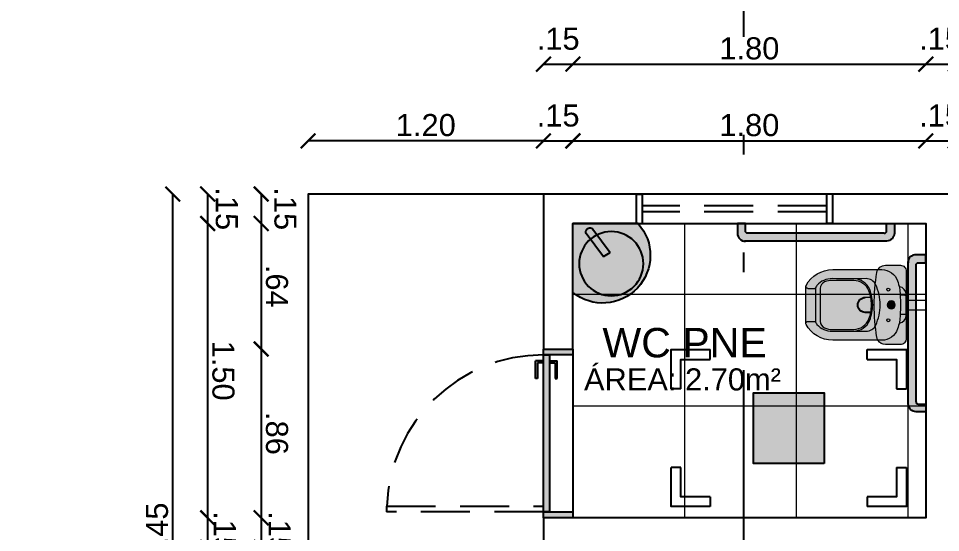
# Model space of a CAD drawing. Extents: x 3377 to 3790, y 1673 to 1846.
# Drawn here: x 3550.862 to 3555.564, y 1689.97 to 1692.589 of the extents above; entities that cross this region are included whole.
import ezdxf
from ezdxf.enums import TextEntityAlignment as Align

# ---------------------------------------------------------------- set-up
doc = ezdxf.new("R2010")
doc.units = 0
doc.header["$LTSCALE"] = 2
doc.header["$PDMODE"] = 32
doc.linetypes.add('DIVIDE', pattern=[1.25, 0.5, -0.25, 0, -0.25, 0, -0.25])
doc.linetypes.add('HIDDEN2', pattern=[0.1875, 0.125, -0.0625])
for name, color, linetype, lineweight in [('. Alvenaria', 4, 'Continuous', 0), ('. hachura', 8, 'Continuous', 0), ('. TEXTO', 7, 'Continuous', 0), ('015', 8, 'Continuous', 15), ('A-PISO', 8, 'Continuous', 5)]:
    doc.layers.add(name, color=color, linetype=linetype, lineweight=lineweight)
for name, color, linetype in [('. Esquadria', 7, 'Continuous'), ('. Layaot', 8, 'Continuous'), ('A-PARED', 4, 'Continuous'), ('AI-Equip san', 1, 'Continuous'), ('ARQ-COTAS', 250, 'Continuous'), ('LCL-LINHACORTE', 3, 'DIVIDE'), ('PROIEZIONI_finissime', 251, 'Continuous')]:
    doc.layers.add(name, color=color, linetype=linetype)
doc.styles.add('75_R80', font='arial.ttf', dxfattribs={"height": 0.15})
doc.styles.add('REGUA-60', font='arial.ttf', dxfattribs={"height": 0.1125})
doc.styles.add('ROMANS', font='arial.ttf')
doc.dimstyles.new('1-75', dxfattribs={"dimscale": 0.75, "dimtxt": 0.15, "dimasz": 0.1, "dimexe": 0.05, "dimexo": 0.1, "dimgap": 0.03, "dimtad": 1, "dimzin": 5, "dimdsep": 46, "dimtxsty": 'ROMANS', "dimblk": 'ARCHTICK', "dimcen": 0, "dimse1": 1, "dimse2": 1, "dimclrd": 1, "dimclre": 256, "dimclrt": 2, "dimadec": 0, "dimazin": 0, "dimtfac": 1, "dimtofl": 0, "dimtmove": 2, "dimatfit": 3, "dimldrblk": 'ARCHTICK', "dimfxl": 0.04, "dimtolj": 1, "dimtzin": 1, "dimarcsym": 0})

# ---------------------------------------------------------------- blocks, each defined once
blk = doc.blocks.new('PIA')
at = {"layer": '. Layaot'}
h = blk.add_hatch(color=254, dxfattribs=at)
h.dxf.hatch_style = 1
h.set_gradient(color1=(214, 214, 214), color2=(243, 241, 236), tint=1, name='INVSPHERICAL')
h.paths.add_polyline_path([(3669.8662, 131.4953), (3669.514, 131.4953), (3669.514, 131.1629, 0.923767)])
h.paths.add_polyline_path([(3669.5909, 131.4013, -0.194029), (3669.619, 131.429, -0.623221), (3669.8828, 131.2995, -1), (3669.5554, 131.2995, -0.169292)], flags=16)
h.paths.add_polyline_path([(3669.5362, 131.4087, -1), (3669.5762, 131.4087, -1)], flags=16)
h = blk.add_hatch(color=254, dxfattribs=at)
h.dxf.hatch_style = 1
h.set_gradient(color1=(214, 214, 214), color2=(214, 214, 214), tint=1, name='INVSPHERICAL')
h.paths.add_polyline_path([(3669.5942, 131.4053), (3669.6831, 131.3393), (3669.6623, 131.3051), (3669.5723, 131.3719, 0.115024), (3669.5554, 131.2995, 1), (3669.8828, 131.2995, 0.698617)])
h = blk.add_hatch(color=254, dxfattribs=at)
h.dxf.hatch_style = 1
h.set_gradient(color1=(214, 214, 214), color2=(132, 132, 132), tint=1, name='INVCYLINDER')
h.paths.add_polyline_path([(3669.5696, 131.4235), (3669.5666, 131.4258, 0.584519), (3669.5362, 131.4087, 0.212701), (3669.5428, 131.3938), (3669.5458, 131.3916, 0.584519), (3669.5762, 131.4087, 0.212701)])
h.paths.add_polyline_path([(3669.5942, 131.4053, 0.061156), (3669.5723, 131.3719), (3669.6623, 131.3051), (3669.6831, 131.3393)])
h.paths.add_polyline_path([(3669.5942, 131.4053), (3669.5696, 131.4235, -0.212701), (3669.5762, 131.4087, -0.584519), (3669.5458, 131.3916), (3669.5723, 131.3719, -0.061156)])
for p, q in [((3669.514, 131.1629), (3669.514, 131.4953)), ((3669.8662, 131.4953), (3669.514, 131.4953)), ((3669.5428, 131.3938), (3669.6623, 131.3051)), ((3669.5636, 131.428), (3669.6831, 131.3393)), ((3669.6831, 131.3393), (3669.6623, 131.3051))]:
    blk.add_line(p, q, dxfattribs=at)
blk.add_circle((3669.7191, 131.2995), 0.1637, dxfattribs=at)
for centre, radius, start, end in [((3669.6769, 131.3431), 0.2429, 227.8858, 38.8087), ((3669.5562, 131.4087), 0.02, 48.0318, 238.7716)]:
    blk.add_arc(centre, radius, start, end, dxfattribs=at)
blk = doc.blocks.new('fechadura')
for p, q in [((1565.0368, 630.001), (1565.0368, 629.971)), ((1565.0468, 630.001), (1565.0468, 629.971)), ((1565.0368, 629.971), (1565.0368, 629.961)), ((1565.1268, 629.961), (1565.0368, 629.961)), ((1565.0468, 629.971), (1565.1268, 629.971)), ((1565.1268, 629.971), (1565.1268, 629.961))]:
    blk.add_line(p, q)
blk = doc.blocks.new('P .86')
at = {"layer": '. Esquadria'}
h = blk.add_hatch(color=253, dxfattribs=at)
h.dxf.hatch_style = 1
h.set_gradient(color1=(173, 173, 173), color2=(91, 91, 91), tint=1, name='INVCYLINDER')
h.paths.add_polyline_path([(3863.1696, 601.0208), (3863.0796, 601.0208), (3863.0796, 601.0308), (3863.1596, 601.0308), (3863.1596, 601.0608), (3863.1696, 601.0608), (3863.1696, 601.0308)])
h.paths.add_polyline_path([(3863.1696, 601.1209), (3863.1696, 601.0908), (3863.1596, 601.0908), (3863.1596, 601.1209), (3863.0796, 601.1209), (3863.0796, 601.1309), (3863.1696, 601.1309)])
h = blk.add_hatch(color=34, dxfattribs=at)
h.dxf.hatch_style = 1
h.set_gradient(color1=(153, 76, 0), color2=(153, 133, 76), tint=1, name='INVCYLINDER')
h.paths.add_polyline_path([(3862.3996, 600.941), (3862.3696, 600.941), (3862.3696, 601.091), (3862.3996, 601.091)])
h = blk.add_hatch(color=34, dxfattribs=at)
h.dxf.hatch_style = 1
h.set_gradient(color1=(153, 76, 0), color2=(153, 133, 76), tint=1, name='CURVED')
h.paths.add_polyline_path([(3863.1996, 601.061), (3862.3996, 601.061), (3862.3996, 601.091), (3863.1996, 601.091)])
h = blk.add_hatch(color=34, dxfattribs=at)
h.dxf.hatch_style = 1
h.set_gradient(color1=(153, 76, 0), color2=(153, 133, 76), tint=1, name='INVCYLINDER')
h.paths.add_polyline_path([(3863.2296, 600.941), (3863.1996, 600.941), (3863.1996, 601.091), (3863.2296, 601.091)])
at = {"layer": '. Esquadria', "color": 1, "linetype": 'HIDDEN2'}
for p, q in [((3862.3996, 601.091), (3862.3996, 601.891)), ((3862.4296, 601.891), (3862.4296, 601.091))]:
    blk.add_line(p, q, dxfattribs=at)
at = {"layer": '. Esquadria', "color": 1}
blk.add_line((3862.4296, 601.891), (3862.3996, 601.891), dxfattribs=at)
at = {"layer": '. Esquadria'}
blk.add_line((3863.1996, 600.941), (3862.3996, 600.941), dxfattribs=at)
at = {"layer": '. Esquadria', "color": 2}
for points in [[(3862.3996, 601.091), (3862.3996, 600.941), (3862.3696, 600.941), (3862.3696, 601.091)], [(3863.1996, 601.091), (3863.1996, 601.061), (3862.3996, 601.061), (3862.3996, 601.091)], [(3863.2296, 601.091), (3863.2296, 600.941), (3863.1996, 600.941), (3863.1996, 601.091)]]:
    blk.add_lwpolyline(points, close=True, dxfattribs=at)
at = {"layer": '. Esquadria', "color": 1, "linetype": 'HIDDEN2'}
blk.add_arc((3862.4001, 601.0913), 0.7995, 359.9735, 87.8832, dxfattribs=at)
at = {"layer": '. Esquadria', "rotation": 180}
blk.add_blockref('fechadura', (5428.2064, 1231.0918), dxfattribs=at)
at = {"layer": '. Esquadria', "extrusion": (0, 0, -1), "zscale": -1}
blk.add_blockref('fechadura', (-5428.2064, -28.9402), dxfattribs=at)
blk = doc.blocks.new('barra 2')
at = {"layer": '. Layaot'}
h = blk.add_hatch(color=8, dxfattribs=at)
h.dxf.hatch_style = 1
h.set_gradient(color1=(128, 128, 128), color2=(214, 214, 214), rotation=90, tint=1, name='CYLINDER')
h.paths.add_polyline_path([(7845.748, 2406.6471), (7845.0224, 2406.6471, 0.376798), (7844.9824, 2406.6071), (7844.9824, 2406.5571), (7845.0224, 2406.5571), (7845.0224, 2406.5953, -0.414214), (7845.0342, 2406.6071), (7845.7306, 2406.6071, -0.414214), (7845.7424, 2406.5953), (7845.7424, 2406.5571), (7845.7824, 2406.5571), (7845.7824, 2406.6127, 0.371207)])
blk.add_line((7845.0342, 2406.6071), (7845.7306, 2406.6071), dxfattribs=at)
for points in [[(7845.0342, 2406.6071, 0.414214), (7845.0224, 2406.5953), (7845.0224, 2406.5571), (7844.9824, 2406.5571), (7844.9824, 2406.6071, -0.376798), (7845.0224, 2406.6471), (7845.748, 2406.6471)], [(7845.7306, 2406.6071, -0.414214), (7845.7424, 2406.5953), (7845.7424, 2406.5571), (7845.7824, 2406.5571), (7845.7824, 2406.6127)]]:
    blk.add_lwpolyline(points, format="xyb", dxfattribs=at)
blk.add_arc((7845.7452, 2406.6099), 0.0373, 355.7306, 94.2694, dxfattribs=at)
blk = doc.blocks.new('Assento acessível')
at = {"layer": '. Layaot'}
h = blk.add_hatch(color=160, dxfattribs=at)
h.dxf.hatch_style = 1
h.paths.add_polyline_path([(-0.22, 0.42), (-0.22, 0.78), (-0.58, 0.78), (-0.58, 0.42)])
h = blk.add_hatch(color=254, dxfattribs=at)
h.dxf.hatch_style = 1
h.paths.add_polyline_path([(-0.4233, 0.6992, 4.896979), (-0.4411, 0.7069), (-0.4386, 0.5874), (-0.3359, 0.5874), (-0.3019, 0.4999), (-0.2578, 0.5176), (-0.2648, 0.5333), (-0.2906, 0.5213), (-0.3228, 0.6053), (-0.4185, 0.6053), (-0.4185, 0.6242), (-0.3549, 0.6242), (-0.3549, 0.6418), (-0.4191, 0.6418)])
h.paths.add_polyline_path([(-0.4518, 0.6222), (-0.4518, 0.6459, 1.477731), (-0.3261, 0.5239), (-0.3447, 0.5342, -1.402115)])
for p, q in [((-0.6, 1.15), (-0.6, 1.2)), ((-0.2, 1.15), (-0.2, 1.2)), ((-0.75, 1), (-0.8, 1)), ((-0.05, 1), (0, 1)), ((-0.75, 0.2), (-0.8, 0.2)), ((-0.05, 0.2), (0, 0.2)), ((-0.6, 0.05), (-0.6, 0)), ((-0.2, 0.05), (-0.2, 0))]:
    blk.add_line(p, q, dxfattribs=at)
for points in [[(-0.6, 1.2), (-0.8, 1.2), (-0.8, 1)], [(0, 1), (0, 1.2), (-0.2, 1.2)], [(-0.6, 1.15), (-0.75, 1.15), (-0.75, 1)], [(-0.05, 1), (-0.05, 1.15), (-0.2, 1.15)], [(-0.8, 0.2), (-0.8, 0), (-0.6, 0)], [(-0.75, 0.2), (-0.75, 0.05), (-0.6, 0.05)], [(-0.2, 0), (0, 0), (0, 0.2)], [(-0.2, 0.05), (-0.05, 0.05), (-0.05, 0.2)]]:
    blk.add_lwpolyline(points, dxfattribs=at)
blk.add_lwpolyline([(-0.58, 0.78), (-0.58, 0.42), (-0.22, 0.42), (-0.22, 0.78)], close=True, dxfattribs=at)
blk = doc.blocks.new('P51_p')
at = {"layer": 'A-PARED', "true_color": 0xf2f2f2}
h = blk.add_hatch(color=7, dxfattribs=at)
h.dxf.hatch_style = 1
h.paths.add_polyline_path([(-0.0844, -0.4665, 0.337735), (-0.0884, -0.4614, 0.067099), (-0.081, -0.4624), (0.081, -0.4624, 0.067099), (0.0884, -0.4614, 0.337728), (0.0844, -0.4665), (0.0844, -0.5021, 0.402244), (0.094, -0.5121), (-0.0944, -0.5121, 0.4142), (-0.0844, -0.5021)])
h.paths.add_polyline_path([(-0.0489, -0.0089, -0.414215), (-0.04, 0), (0.04, 0, -0.414214), (0.0489, -0.0089), (0.0489, -0.0305, 0.017521), (-0.0489, -0.0305)], flags=17)
h.paths.add_polyline_path([(-0.0489, -0.0089, -0.414215), (-0.04, 0), (0.0529, 0, -0.383907), (0.0927, -0.0358, 0.043324), (0.0499, -0.0306, 0.01771), (-0.0489, -0.0305)])
h = blk.add_hatch(color=7, dxfattribs=at)
h.dxf.hatch_style = 1
h.paths.add_polyline_path([(0.0844, -0.4665, -0.337735), (0.0884, -0.4614, -0.067099), (0.081, -0.4624), (-0.081, -0.4624, -0.067099), (-0.0884, -0.4614, -0.337728), (-0.0844, -0.4665), (-0.0844, -0.5021, -0.402244), (-0.094, -0.5121), (0.0944, -0.5121, -0.4142), (0.0844, -0.5021)])
h.paths.add_polyline_path([(0.0489, -0.0089, 0.414215), (0.04, 0), (-0.04, 0, 0.414214), (-0.0489, -0.0089), (-0.0489, -0.0305, -0.017521), (0.0489, -0.0305)], flags=17)
h.paths.add_polyline_path([(0.0489, -0.0089, 0.414215), (0.04, 0), (-0.0529, 0, 0.383907), (-0.0927, -0.0358, -0.043324), (-0.0499, -0.0306, -0.01771), (0.0489, -0.0305)])
h = blk.add_hatch(color=7, dxfattribs=at)
h.dxf.hatch_style = 1
h.paths.add_polyline_path([(0.0489, -0.0089, 0.414215), (0.04, 0), (-0.04, 0, 0.414214), (-0.0489, -0.0089), (-0.0489, -0.0305, -0.017521), (0.0489, -0.0305)])
h = blk.add_hatch(color=7, dxfattribs=at)
h.dxf.hatch_style = 1
h.paths.add_polyline_path([(0.1226, -0.0442, 0.075777), (0.0489, -0.0305), (0.0489, -0.0305, 0.017521), (-0.0489, -0.0305), (-0.0489, -0.0305, 0.075777), (-0.1226, -0.0442, 0.31942), (-0.18, -0.1248), (-0.18, -0.3745, 0.273863), (-0.0992, -0.5109, 0.136488), (-0.094, -0.5121, 0.402244), (-0.0844, -0.5021), (-0.0844, -0.4665, 0.337735), (-0.0884, -0.4614, -0.114006), (-0.0994, -0.4554, -0.219669), (-0.134, -0.3771, 0.008003), (-0.134, -0.2048, -0.295958), (-0.1032, -0.1556, -0.109342), (0, -0.1328, -0.109342), (0.1032, -0.1556, -0.295958), (0.134, -0.2048, 0.008003), (0.134, -0.3771, -0.219668), (0.0994, -0.4554, -0.114007), (0.0884, -0.4614, 0.337728), (0.0844, -0.4665), (0.0844, -0.5021, 0.407906), (0.0942, -0.5121, 0.131537), (0.0992, -0.5109, 0.273863), (0.18, -0.3745), (0.18, -0.1248, 0.31942)])
h.paths.add_polyline_path([(-0.0782, -0.0839, -1), (-0.0782, -0.099, -1)], flags=16)
h.paths.add_polyline_path([(0.0782, -0.0839, -1), (0.0782, -0.099, -1)], flags=16)
h.paths.add_polyline_path([(0.1245, -0.2679, 0.312275), (0.0712, -0.1903, 0.042994), (0.0382, -0.1809), (0.0382, -0.2089, -1), (-0.0382, -0.2089), (-0.0382, -0.1809, 0.042994), (-0.0712, -0.1903, 0.312273), (-0.1245, -0.2679, -0.00507), (-0.1251, -0.3772, 0.107993), (-0.1172, -0.4163, 0.297512), (-0.0832, -0.4385), (0.0832, -0.4385, 0.297514), (0.1172, -0.4163, 0.107991), (0.1251, -0.3772, -0.00507)], flags=16)
h.paths.add_polyline_path([(0, -0.1328, 0.109342), (-0.1032, -0.1556, 0.295958), (-0.134, -0.2048, -0.002981), (-0.1333, -0.269, -0.305538), (-0.0781, -0.1864, -0.097448), (0, -0.171, -0.097448), (0.0781, -0.1864, -0.305539), (0.1333, -0.269, -0.002981), (0.134, -0.2048, 0.295958), (0.1032, -0.1556, 0.109342)], flags=17)
h.paths.add_polyline_path([(0.0382, -0.1809, 0.048111), (0, -0.1772, 0.048111), (-0.0382, -0.1809), (-0.0382, -0.2089, 1), (0.0382, -0.2089)], flags=16)
h.paths.add_polyline_path([(0, -0.171, 0.097448), (-0.0781, -0.1864, 0.305538), (-0.1333, -0.269, -0.005022), (-0.134, -0.3771, 0.219669), (-0.0994, -0.4554, 0.182501), (-0.081, -0.4624), (0.081, -0.4624, 0.182501), (0.0994, -0.4554, 0.219668), (0.134, -0.3771, -0.005022), (0.1333, -0.269, 0.305539), (0.0781, -0.1864, 0.097448)], flags=17)
h.paths.add_polyline_path([(0, -0.1772, -0.048111), (0.0382, -0.1809, -0.042994), (0.0712, -0.1903, -0.312275), (0.1245, -0.2679, 0.00507), (0.1251, -0.3772, -0.107991), (0.1172, -0.4163, -0.297514), (0.0832, -0.4385), (-0.0832, -0.4385, -0.297512), (-0.1172, -0.4163, -0.107993), (-0.1251, -0.3772, 0.00507), (-0.1245, -0.2679, -0.312273), (-0.0712, -0.1903, -0.091293)], flags=16)
at = {"layer": '015', "ltscale": 0.31}
for p, q in [((-0.025, 0), (-0.025, 0.1)), ((-0.025, 0.1), (0.025, 0.1)), ((0.025, 0), (0.025, 0.1))]:
    blk.add_line(p, q, dxfattribs=at)
at = {"layer": '015'}
for p, q in [((0.0844, -0.5021), (0.0844, -0.4665)), ((-0.094, -0.5121), (0.0942, -0.5121)), ((0.0942, -0.5121), (0.0844, -0.5121))]:
    blk.add_line(p, q, dxfattribs=at)
at = {"layer": '015', "ltscale": 0.31}
blk.add_lwpolyline([(-0.0926, -0.0351, -0.378909), (-0.0529, 0), (0.0529, 0, -0.378909), (0.0926, -0.0351)], format="xyb", dxfattribs=at)
at = {"layer": '015'}
for points in [[(-0.04, 0, 0.414214), (-0.0489, -0.0089), (-0.0489, -0.0308)], [(0.04, 0, -0.414214), (0.0489, -0.0089), (0.0489, -0.0308)], [(0.0844, -0.5021, 0.407906), (0.0942, -0.5121, 0.131537), (0.0992, -0.5109, 0.273863), (0.18, -0.3745), (0.18, -0.1248, 0.319419), (0.1226, -0.0442, 0.074713), (0.0499, -0.0306, 0.017899), (-0.0499, -0.0306, 0.074713), (-0.1226, -0.0442, 0.319419), (-0.18, -0.1248), (-0.18, -0.3745, 0.273863), (-0.0992, -0.5109, 0.136488), (-0.094, -0.5121, 0.402244), (-0.0844, -0.5021), (-0.0844, -0.4665, 0.337727), (-0.0884, -0.4614)], [(-0.1333, -0.269, -0.305538), (-0.0781, -0.1864, -0.097448), (0, -0.171, -0.097448), (0.0781, -0.1864, -0.305538), (0.1333, -0.269)]]:
    blk.add_lwpolyline(points, format="xyb", dxfattribs=at)
for points in [[(-0.0782, -0.0839, 1), (-0.0782, -0.099, 1)], [(0.0782, -0.0839, 1), (0.0782, -0.099, 1)], [(0.1032, -0.1556, -0.295956), (0.134, -0.2048, 0.008003), (0.134, -0.3771, -0.219669), (0.0994, -0.4554, -0.1825), (0.081, -0.4624), (-0.081, -0.4624, -0.1825), (-0.0994, -0.4554, -0.21967), (-0.134, -0.3771, 0.008003), (-0.134, -0.2048, -0.295956), (-0.1032, -0.1556, -0.109342), (0, -0.1328, -0.109342)], [(0.0382, -0.1809, -0.042994), (0.0712, -0.1903, -0.312272), (0.1245, -0.2679, 0.00507), (0.1251, -0.3772, -0.107996), (0.1172, -0.4163, -0.297508), (0.0832, -0.4385), (-0.0832, -0.4385, -0.297509), (-0.1172, -0.4163, -0.107996), (-0.1251, -0.3772, 0.00507), (-0.1245, -0.2679, -0.312272), (-0.0712, -0.1903, -0.091294), (0, -0.1772, -0.048111)]]:
    blk.add_lwpolyline(points, format="xyb", close=True, dxfattribs=at)
at = {"layer": '015', "ltscale": 0.16334}
blk.add_lwpolyline([(0.0382, -0.1809), (0.0382, -0.2099)], dxfattribs=at)
at = {"layer": '015'}
blk.add_arc((0.0898, -0.4665), 0.00533, 105.3551, 180, dxfattribs=at)
at = {"layer": 'A-PARED', "color": 7, "true_color": 0xf2f2f2}
blk.add_lwpolyline([(-0.0382, -0.1809), (-0.0382, -0.2089, 1), (0.0382, -0.2089)], format="xyb", dxfattribs=at)
blk = doc.blocks.new('A$C82d534e4')
at = {"layer": 'A-PARED', "true_color": 0xf2f2f2}
h = blk.add_hatch(color=7, dxfattribs=at)
h.dxf.hatch_style = 1
h.paths.add_polyline_path([(1.1596, 0.014, 0.365549), (1.1956, 0.0574), (1.1956, 0.1338, 0.417775), (1.1653, 0.1631), (0.8217, 0.1631, 0.424739), (0.7913, 0.1331), (0.7913, 0.0567, 0.267596), (0.8135, 0.019, 0.084782), (0.8273, 0.014, 0.042034), (0.9935, 0, 0.042035)])
h.paths.add_polyline_path([(0.9935, 0.0664, -1), (0.9935, 0.1074, -1)], flags=16)
h.paths.add_polyline_path([(0.9935, 0.0714, -1), (0.9935, 0.1024, -1)], flags=0)
h = blk.add_hatch(color=7, dxfattribs=at)
h.dxf.hatch_style = 1
h.paths.add_polyline_path([(0.9935, 0.0714, 1), (0.9935, 0.1024, 1)])
at = {"layer": 'A-PISO'}
for points in [[(1.1956, 0.1338, 0.417775), (1.1653, 0.1631), (0.8217, 0.1631, 0.417775), (0.7913, 0.1338), (0.7913, 0.0567, 0.267596), (0.8135, 0.019, 0.089925), (0.8282, 0.0138, 0.041809), (0.9935, 0, 0.041809), (1.1587, 0.0138, 0.366337), (1.1956, 0.0567)], [(0.9935, 0.0664, -1), (0.9935, 0.1074, -1)], [(0.9935, 0.0714, -1), (0.9935, 0.1024, -1)]]:
    blk.add_lwpolyline(points, format="xyb", close=True, dxfattribs=at)
blk = doc.blocks.new('_ARCHTICK')
at = {"color": 0, "linetype": 'ByBlock', "const_width": 0.15}
blk.add_lwpolyline([(-0.5, -0.5), (0.5, 0.5)], dxfattribs=at)
blk = doc.blocks.new('*D143')
at = {"layer": 'ARQ-COTAS', "color": 1, "lineweight": -2, "transparency": 16777216}
blk.add_line((3553.6894, 1691.9652), (3555.4894, 1691.9652), dxfattribs=at)
at = {"layer": 'Defpoints', "color": 0, "transparency": 16777216}
for p in [(3555.4894, 1691.9652), (3555.4894, 1691.5445), (3553.6894, 1690.9045)]:
    blk.add_point(p, dxfattribs=at)
at = {"layer": 'ARQ-COTAS', "color": 1, "lineweight": -2, "transparency": 16777216, "xscale": 0.07500000000000001, "yscale": 0.07500000000000001, "zscale": 0.07500000000000001}
for p, rotation in [((3553.6894, 1691.9652), 179.9999998989998), ((3555.4894, 1691.9652), 359.9999998989998)]:
    blk.add_blockref('_ARCHTICK', p, dxfattribs=dict(at, rotation=rotation))
at = {"layer": 'ARQ-COTAS', "color": 2, "transparency": 16777216, "insert": (3554.5894, 1692.0452), "char_height": 0.1125, "attachment_point": 5, "rotation": 360, "style": 'ROMANS'}
blk.add_mtext('\\A1;1.80', dxfattribs=at)
blk = doc.blocks.new('*D144')
at = {"layer": 'ARQ-COTAS', "color": 1, "lineweight": -2, "transparency": 16777216}
blk.add_line((3555.4894, 1691.9652), (3555.6394, 1691.9652), dxfattribs=at)
at = {"layer": 'Defpoints', "color": 0, "transparency": 16777216}
for p in [(3555.6394, 1691.9652), (3555.4894, 1691.5445), (3555.6394, 1691.5448)]:
    blk.add_point(p, dxfattribs=at)
at = {"layer": 'ARQ-COTAS', "color": 1, "lineweight": -2, "transparency": 16777216, "xscale": 0.07500000000000001, "yscale": 0.07500000000000001, "zscale": 0.07500000000000001}
for p, rotation in [((3555.4894, 1691.9652), 179.9999998989998), ((3555.6394, 1691.9652), 359.9999998989998)]:
    blk.add_blockref('_ARCHTICK', p, dxfattribs=dict(at, rotation=rotation))
at = {"layer": 'ARQ-COTAS', "color": 2, "transparency": 16777216, "insert": (3555.5644, 1692.0939), "char_height": 0.1125, "attachment_point": 5, "rotation": 360, "style": 'ROMANS'}
blk.add_mtext('\\A1;.15', dxfattribs=at)
blk = doc.blocks.new('*D158')
at = {"layer": 'ARQ-COTAS', "color": 1, "lineweight": -2, "transparency": 16777216}
blk.add_line((3553.5394, 1691.9653), (3553.6894, 1691.9653), dxfattribs=at)
at = {"layer": 'Defpoints', "color": 0, "transparency": 16777216}
for p in [(3553.6894, 1691.9653), (3553.5394, 1691.5446), (3553.6894, 1691.5448)]:
    blk.add_point(p, dxfattribs=at)
at = {"layer": 'ARQ-COTAS', "color": 1, "lineweight": -2, "transparency": 16777216, "xscale": 0.07500000000000001, "yscale": 0.07500000000000001, "zscale": 0.07500000000000001}
for p, rotation in [((3553.5394, 1691.9653), 179.9999998989998), ((3553.6894, 1691.9653), 359.9999998989998)]:
    blk.add_blockref('_ARCHTICK', p, dxfattribs=dict(at, rotation=rotation))
at = {"layer": 'ARQ-COTAS', "color": 2, "transparency": 16777216, "insert": (3553.6144, 1692.0939), "char_height": 0.1125, "attachment_point": 5, "rotation": 360, "style": 'ROMANS'}
blk.add_mtext('\\A1;.15', dxfattribs=at)
blk = doc.blocks.new('*D159')
at = {"layer": 'ARQ-COTAS', "color": 1, "lineweight": -2, "transparency": 16777216}
blk.add_line((3553.5394, 1691.9653), (3552.3394, 1691.9653), dxfattribs=at)
at = {"layer": 'Defpoints', "color": 0, "transparency": 16777216}
for p in [(3552.3394, 1691.9653), (3552.3394, 1691.6946), (3553.5394, 1691.5446)]:
    blk.add_point(p, dxfattribs=at)
at = {"layer": 'ARQ-COTAS', "color": 1, "lineweight": -2, "transparency": 16777216, "xscale": 0.07500000000000001, "yscale": 0.07500000000000001, "zscale": 0.07500000000000001}
for p, rotation in [((3552.3394, 1691.9653), 179.9999998989998), ((3553.5394, 1691.9653), 359.9999998989998)]:
    blk.add_blockref('_ARCHTICK', p, dxfattribs=dict(at, rotation=rotation))
at = {"layer": 'ARQ-COTAS', "color": 2, "transparency": 16777216, "insert": (3552.9394, 1692.0452), "char_height": 0.1125, "attachment_point": 5, "rotation": 360, "style": 'ROMANS'}
blk.add_mtext('\\A1;1.20', dxfattribs=at)
blk = doc.blocks.new('*D160')
at = {"layer": 'ARQ-COTAS', "color": 1, "lineweight": -2, "transparency": 16777216}
blk.add_line((3553.5395, 1692.3564), (3553.6895, 1692.3564), dxfattribs=at)
at = {"layer": 'Defpoints', "color": 0, "transparency": 16777216}
for p in [(3553.6895, 1692.3564), (3553.5394, 1691.5446), (3553.6894, 1691.5445)]:
    blk.add_point(p, dxfattribs=at)
at = {"layer": 'ARQ-COTAS', "color": 1, "lineweight": -2, "transparency": 16777216, "xscale": 0.07500000000000001, "yscale": 0.07500000000000001, "zscale": 0.07500000000000001}
for p, rotation in [((3553.5395, 1692.3564), 179.9912234117278), ((3553.6895, 1692.3564), 359.9912234117277)]:
    blk.add_blockref('_ARCHTICK', p, dxfattribs=dict(at, rotation=rotation))
at = {"layer": 'ARQ-COTAS', "color": 2, "transparency": 16777216, "insert": (3553.6145, 1692.4851), "char_height": 0.1125, "attachment_point": 5, "rotation": 359.9912, "style": 'ROMANS'}
blk.add_mtext('\\A1;.15', dxfattribs=at)
blk = doc.blocks.new('*D161')
at = {"layer": 'ARQ-COTAS', "color": 1, "lineweight": -2, "transparency": 16777216}
blk.add_line((3553.6895, 1692.3564), (3555.4895, 1692.3561), dxfattribs=at)
at = {"layer": 'Defpoints', "color": 0, "transparency": 16777216}
for p in [(3555.4895, 1692.3561), (3553.6894, 1691.5445), (3555.4894, 1691.5445)]:
    blk.add_point(p, dxfattribs=at)
at = {"layer": 'ARQ-COTAS', "color": 1, "lineweight": -2, "transparency": 16777216, "xscale": 0.07500000000000001, "yscale": 0.07500000000000001, "zscale": 0.07500000000000001}
for p, rotation in [((3553.6895, 1692.3564), 179.9912234117278), ((3555.4895, 1692.3561), 359.9912234117277)]:
    blk.add_blockref('_ARCHTICK', p, dxfattribs=dict(at, rotation=rotation))
at = {"layer": 'ARQ-COTAS', "color": 2, "transparency": 16777216, "insert": (3554.5895, 1692.4362), "char_height": 0.1125, "attachment_point": 5, "rotation": 359.9912, "style": 'ROMANS'}
blk.add_mtext('\\A1;1.80', dxfattribs=at)
blk = doc.blocks.new('*D162')
at = {"layer": 'ARQ-COTAS', "color": 1, "lineweight": -2, "transparency": 16777216}
blk.add_line((3555.4895, 1692.3561), (3555.6395, 1692.3561), dxfattribs=at)
at = {"layer": 'Defpoints', "color": 0, "transparency": 16777216}
for p in [(3555.6395, 1692.3561), (3555.4894, 1691.5445), (3555.6394, 1691.5448)]:
    blk.add_point(p, dxfattribs=at)
at = {"layer": 'ARQ-COTAS', "color": 1, "lineweight": -2, "transparency": 16777216, "xscale": 0.07500000000000001, "yscale": 0.07500000000000001, "zscale": 0.07500000000000001}
for p, rotation in [((3555.4895, 1692.3561), 179.9912234117278), ((3555.6395, 1692.3561), 359.9912234117277)]:
    blk.add_blockref('_ARCHTICK', p, dxfattribs=dict(at, rotation=rotation))
at = {"layer": 'ARQ-COTAS', "color": 2, "transparency": 16777216, "insert": (3555.5645, 1692.4848), "char_height": 0.1125, "attachment_point": 5, "rotation": 359.9912, "style": 'ROMANS'}
blk.add_mtext('\\A1;.15', dxfattribs=at)
blk = doc.blocks.new('*D167')
at = {"layer": 'ARQ-COTAS', "color": 1, "lineweight": -2, "transparency": 16777216}
blk.add_line((3562.9394, 1692.6818), (3553.5394, 1692.6818), dxfattribs=at)
at = {"layer": 'Defpoints', "color": 0, "transparency": 16777216}
for p in [(3553.5394, 1692.6818), (3553.5394, 1691.6945), (3562.9394, 1691.6946)]:
    blk.add_point(p, dxfattribs=at)
at = {"layer": 'ARQ-COTAS', "color": 1, "lineweight": -2, "transparency": 16777216, "xscale": 0.07500000000000001, "yscale": 0.07500000000000001, "zscale": 0.07500000000000001, "rotation": 180}
blk.add_blockref('_ARCHTICK', (3553.5394, 1692.6818), dxfattribs=at)
at = {"layer": 'ARQ-COTAS', "color": 1, "lineweight": -2, "transparency": 16777216, "xscale": 0.07500000000000001, "yscale": 0.07500000000000001, "zscale": 0.07500000000000001}
blk.add_blockref('_ARCHTICK', (3562.9394, 1692.6818), dxfattribs=at)
at = {"layer": 'ARQ-COTAS', "color": 2, "transparency": 16777216, "insert": (3558.2394, 1692.7617), "char_height": 0.1125, "attachment_point": 5, "style": 'ROMANS'}
blk.add_mtext('\\A1;9.40', dxfattribs=at)
blk = doc.blocks.new('*D179')
at = {"layer": 'ARQ-COTAS', "color": 1, "lineweight": -2, "transparency": 16777216}
blk.add_line((3552.0999, 1691.6945), (3552.0999, 1691.5445), dxfattribs=at)
at = {"layer": 'Defpoints', "color": 0, "transparency": 16777216}
for p in [(3552.5384, 1691.6945), (3552.0999, 1691.5445), (3552.5384, 1691.5445)]:
    blk.add_point(p, dxfattribs=at)
at = {"layer": 'ARQ-COTAS', "color": 1, "lineweight": -2, "transparency": 16777216, "xscale": 0.07500000000000001, "yscale": 0.07500000000000001, "zscale": 0.07500000000000001}
for p, rotation in [((3552.0999, 1691.6945), 90.00060256398272), ((3552.0999, 1691.5445), 270.0006025639828)]:
    blk.add_blockref('_ARCHTICK', p, dxfattribs=dict(at, rotation=rotation))
at = {"layer": 'ARQ-COTAS', "color": 2, "transparency": 16777216, "insert": (3552.2229, 1691.6195), "char_height": 0.1125, "attachment_point": 5, "rotation": 270.0006, "style": 'ROMANS'}
blk.add_mtext('\\A1;.15', dxfattribs=at)
blk = doc.blocks.new('*D180')
at = {"layer": 'ARQ-COTAS', "color": 1, "lineweight": -2, "transparency": 16777216}
blk.add_line((3552.0999, 1691.5445), (3552.0999, 1690.9045), dxfattribs=at)
at = {"layer": 'Defpoints', "color": 0, "transparency": 16777216}
for p in [(3552.5384, 1691.5445), (3552.0999, 1690.9045), (3552.3325, 1690.9045)]:
    blk.add_point(p, dxfattribs=at)
at = {"layer": 'ARQ-COTAS', "color": 1, "lineweight": -2, "transparency": 16777216, "xscale": 0.07500000000000001, "yscale": 0.07500000000000001, "zscale": 0.07500000000000001}
for p, rotation in [((3552.0999, 1691.5445), 90.00060256398277), ((3552.0999, 1690.9045), 270.0006025639828)]:
    blk.add_blockref('_ARCHTICK', p, dxfattribs=dict(at, rotation=rotation))
at = {"layer": 'ARQ-COTAS', "color": 2, "transparency": 16777216, "insert": (3552.1798, 1691.2245), "char_height": 0.1125, "attachment_point": 5, "rotation": 270.0006, "style": 'ROMANS'}
blk.add_mtext('\\A1;.64', dxfattribs=at)
blk = doc.blocks.new('*D181')
at = {"layer": 'ARQ-COTAS', "color": 1, "lineweight": -2, "transparency": 16777216}
blk.add_line((3552.0999, 1690.9045), (3552.0999, 1690.0445), dxfattribs=at)
at = {"layer": 'Defpoints', "color": 0, "transparency": 16777216}
for p in [(3552.3325, 1690.9045), (3552.0999, 1690.0445), (3552.3324, 1690.0445)]:
    blk.add_point(p, dxfattribs=at)
at = {"layer": 'ARQ-COTAS', "color": 1, "lineweight": -2, "transparency": 16777216, "xscale": 0.07500000000000001, "yscale": 0.07500000000000001, "zscale": 0.07500000000000001}
for p, rotation in [((3552.0999, 1690.9045), 90.00060256398277), ((3552.0999, 1690.0445), 270.0006025639828)]:
    blk.add_blockref('_ARCHTICK', p, dxfattribs=dict(at, rotation=rotation))
at = {"layer": 'ARQ-COTAS', "color": 2, "transparency": 16777216, "insert": (3552.1798, 1690.4745), "char_height": 0.1125, "attachment_point": 5, "rotation": 270.0006, "style": 'ROMANS'}
blk.add_mtext('\\A1;.86', dxfattribs=at)
blk = doc.blocks.new('*D182')
at = {"layer": 'ARQ-COTAS', "color": 1, "lineweight": -2, "transparency": 16777216}
blk.add_line((3552.0999, 1690.0445), (3552.0999, 1689.8945), dxfattribs=at)
at = {"layer": 'Defpoints', "color": 0, "transparency": 16777216}
for p in [(3552.3324, 1690.0445), (3552.0999, 1689.8945), (3552.3324, 1689.8945)]:
    blk.add_point(p, dxfattribs=at)
at = {"layer": 'ARQ-COTAS', "color": 1, "lineweight": -2, "transparency": 16777216, "xscale": 0.07500000000000001, "yscale": 0.07500000000000001, "zscale": 0.07500000000000001}
for p, rotation in [((3552.0999, 1690.0445), 90.00060256398277), ((3552.0999, 1689.8945), 270.0006025639828)]:
    blk.add_blockref('_ARCHTICK', p, dxfattribs=dict(at, rotation=rotation))
at = {"layer": 'ARQ-COTAS', "color": 2, "transparency": 16777216, "insert": (3552.1929, 1689.9695), "char_height": 0.1125, "attachment_point": 5, "rotation": 270.0006, "style": 'ROMANS'}
blk.add_mtext('\\A1;.15', dxfattribs=at)
blk = doc.blocks.new('*D186')
at = {"layer": 'ARQ-COTAS', "color": 1, "lineweight": -2, "transparency": 16777216}
blk.add_line((3551.8267, 1691.6945), (3551.8267, 1691.5445), dxfattribs=at)
at = {"layer": 'Defpoints', "color": 0, "transparency": 16777216}
for p in [(3553.2395, 1691.6945), (3551.8267, 1691.5445), (3553.2395, 1691.5446)]:
    blk.add_point(p, dxfattribs=at)
at = {"layer": 'ARQ-COTAS', "color": 1, "lineweight": -2, "transparency": 16777216, "xscale": 0.07500000000000001, "yscale": 0.07500000000000001, "zscale": 0.07500000000000001}
for p, rotation in [((3551.8267, 1691.6945), 90.00060256402541), ((3551.8267, 1691.5445), 270.0006025640254)]:
    blk.add_blockref('_ARCHTICK', p, dxfattribs=dict(at, rotation=rotation))
at = {"layer": 'ARQ-COTAS', "color": 2, "transparency": 16777216, "insert": (3551.924, 1691.6195), "char_height": 0.1125, "attachment_point": 5, "rotation": 270.0006, "style": 'ROMANS'}
blk.add_mtext('\\A1;.15', dxfattribs=at)
blk = doc.blocks.new('*D187')
at = {"layer": 'ARQ-COTAS', "color": 1, "lineweight": -2, "transparency": 16777216}
blk.add_line((3551.8267, 1691.5445), (3551.8267, 1690.0445), dxfattribs=at)
at = {"layer": 'Defpoints', "color": 0, "transparency": 16777216}
for p in [(3553.2395, 1691.5446), (3551.8267, 1690.0445), (3552.4824, 1690.0445)]:
    blk.add_point(p, dxfattribs=at)
at = {"layer": 'ARQ-COTAS', "color": 1, "lineweight": -2, "transparency": 16777216, "xscale": 0.07500000000000001, "yscale": 0.07500000000000001, "zscale": 0.07500000000000001}
for p, rotation in [((3551.8267, 1691.5445), 90.00060256402541), ((3551.8267, 1690.0445), 270.0006025640254)]:
    blk.add_blockref('_ARCHTICK', p, dxfattribs=dict(at, rotation=rotation))
at = {"layer": 'ARQ-COTAS', "color": 2, "transparency": 16777216, "insert": (3551.9066, 1690.7945), "char_height": 0.1125, "attachment_point": 5, "rotation": 270.0006, "style": 'ROMANS'}
blk.add_mtext('\\A1;1.50', dxfattribs=at)
blk = doc.blocks.new('*D188')
at = {"layer": 'ARQ-COTAS', "color": 1, "lineweight": -2, "transparency": 16777216}
blk.add_line((3551.8267, 1690.0445), (3551.8267, 1689.8945), dxfattribs=at)
at = {"layer": 'Defpoints', "color": 0, "transparency": 16777216}
for p in [(3552.4824, 1690.0445), (3551.8267, 1689.8945), (3552.4824, 1689.8945)]:
    blk.add_point(p, dxfattribs=at)
at = {"layer": 'ARQ-COTAS', "color": 1, "lineweight": -2, "transparency": 16777216, "xscale": 0.07500000000000001, "yscale": 0.07500000000000001, "zscale": 0.07500000000000001}
for p, rotation in [((3551.8267, 1690.0445), 90.00060256402541), ((3551.8267, 1689.8945), 270.0006025640254)]:
    blk.add_blockref('_ARCHTICK', p, dxfattribs=dict(at, rotation=rotation))
at = {"layer": 'ARQ-COTAS', "color": 2, "transparency": 16777216, "insert": (3551.9138, 1689.9695), "char_height": 0.1125, "attachment_point": 5, "rotation": 270.0006, "style": 'ROMANS'}
blk.add_mtext('\\A1;.15', dxfattribs=at)
blk = doc.blocks.new('*D191')
at = {"layer": 'ARQ-COTAS', "color": 1, "lineweight": -2, "transparency": 16777216}
blk.add_line((3551.6491, 1688.2445), (3551.6491, 1691.6945), dxfattribs=at)
at = {"layer": 'Defpoints', "color": 0, "transparency": 16777216}
for p in [(3551.6491, 1691.6945), (3553.5394, 1691.6945), (3553.5394, 1688.2445)]:
    blk.add_point(p, dxfattribs=at)
at = {"layer": 'ARQ-COTAS', "color": 1, "lineweight": -2, "transparency": 16777216, "xscale": 0.07500000000000001, "yscale": 0.07500000000000001, "zscale": 0.07500000000000001}
for p, rotation in [((3551.6491, 1691.6945), 90), ((3551.6491, 1688.2445), 270)]:
    blk.add_blockref('_ARCHTICK', p, dxfattribs=dict(at, rotation=rotation))
at = {"layer": 'ARQ-COTAS', "color": 2, "transparency": 16777216, "insert": (3551.5691, 1689.9695), "char_height": 0.1125, "attachment_point": 5, "rotation": 90, "style": 'ROMANS'}
blk.add_mtext('\\A1;3.45', dxfattribs=at)
blk = doc.blocks.new('A$Cee03f338')
at = {"layer": '. Esquadria', "color": 1, "linetype": 'HIDDEN2'}
for p, q in [((0, 1), (0, 0.97)), ((0, 1), (0.15, 1)), ((0.15, 1), (0.15, 0.97)), ((0, 0.97), (0.15, 0.97)), ((0.06, 0.97), (0.06, 0.03)), ((0.09, 0.97), (0.09, 0.03)), ((0, 0.03), (0.15, 0.03)), ((0, 0), (0, 0.03)), ((0, 0), (0.15, 0)), ((0.15, 0), (0.15, 0.03))]:
    blk.add_line(p, q, dxfattribs=at)

msp = doc.modelspace()

# ---------------------------------------------------------------- hatches: boundary and pattern name
at = {"layer": '. hachura', "ltscale": 10}
h = msp.add_hatch(dxfattribs=at)
h.set_pattern_fill('_USER', color=256, scale=0.57, angle=-90, style=0, double=1, pattern_type=0)
h.set_pattern_definition([(270, (3553.6894, 1690.04454), (0.57, -9e-17), []), (0, (3553.6894, 1690.04454), (0, 0.57), [])])
h.paths.add_polyline_path([(3553.6894, 1691.5446), (3555.4894, 1691.5446), (3555.4894, 1690.0445), (3553.6894, 1690.0445)])

# ---------------------------------------------------------------- linework, layer by layer
at = {"layer": '. Alvenaria'}
for q in [(3553.6894, 1691.5445), (3553.5394, 1690.9045)]:
    msp.add_line((3553.6894, 1690.9045), q, dxfattribs=at)
msp.add_line((3555.4894, 1690.0445), (3555.4894, 1690.0445))
at = {"layer": 'A-PARED'}
msp.add_lwpolyline([(3562.9394, 1691.6946), (3554.5694, 1691.6945), (3554.5294, 1691.6945), (3554.5294, 1691.6945), (3553.5394, 1691.6945), (3553.5394, 1690.9045), (3553.6894, 1690.9045), (3553.6894, 1691.1924), (3553.6894, 1691.5445), (3554.5294, 1691.5446), (3554.5694, 1691.5446), (3554.5694, 1691.5445), (3555.4894, 1691.5445), (3555.4894, 1690.0445), (3553.5394, 1690.0445), (3553.5394, 1689.8945)], dxfattribs=at)
at = {"layer": 'LCL-LINHACORTE'}
msp.add_line((3554.5596, 1693.4962), (3554.5596, 1685.899), dxfattribs=at)
at = {"layer": 'PROIEZIONI_finissime'}
msp.add_lwpolyline([(3553.5394, 1691.6946), (3552.3394, 1691.6946), (3552.3394, 1688.2446), (3550.8621, 1688.2446), (3550.8621, 1686.8147)], dxfattribs=at)

# ---------------------------------------------------------------- block references
at = {"layer": '. Esquadria', "rotation": 89.99933403199417}
msp.add_blockref('P .86', (4154.5855, -2172.332), dxfattribs=at)
at = {"layer": '. Layaot', "xscale": -1}
for name, p, rotation in [('PIA', (3685.2273, 5361.0571), 89.99933408226688), ('Assento acessível', (3554.1903, 1690.9016), 269.9993340319939)]:
    msp.add_blockref(name, p, dxfattribs=dict(at, rotation=rotation))
at = {"layer": '. Layaot'}
for p, rotation in [((11400.3398, 4098.0105), 179.9993340181408), ((5961.9553, -6154.4259), 89.99933401814091)]:
    msp.add_blockref('barra 2', p, dxfattribs=dict(at, rotation=rotation))
at = {"xscale": -1, "rotation": 270}
msp.add_blockref('A$Cee03f338', (3554.0144, 1691.5446), dxfattribs=at)
at = {"layer": 'A-PARED', "xscale": -1, "rotation": 270}
msp.add_blockref('A$C82d534e4', (3555.2263, 1690.136), dxfattribs=at)
at = {"layer": 'AI-Equip san', "linetype": 'Continuous', "xscale": -1, "rotation": 270}
msp.add_blockref('P51_p', (3555.3894, 1691.1294), dxfattribs=at)

# ---------------------------------------------------------------- texts
at = {"layer": '. TEXTO', "color": 3, "style": '75_R80'}
msp.add_text('WC PNE', height=0.15, dxfattribs=at).set_placement((3553.8402, 1690.862))
at = {"layer": '. TEXTO', "color": 1, "style": 'REGUA-60'}
msp.add_text('ÁREA: 2.70m²', height=0.1125, dxfattribs=at).set_placement((3554.2483, 1690.7499), align=Align.MIDDLE_CENTER)

# ---------------------------------------------------------------- dimensions: what is measured, and where the dimension line sits
at = {"layer": 'ARQ-COTAS'}
dim = msp.add_linear_dim(base=(3553.5394, 1692.6818), p1=(3562.9394, 1691.6946), p2=(3553.5394, 1691.6945), dimstyle='1-75', dxfattribs=at)
dim.commit()
dim.dimension.update_dxf_attribs({"geometry": '*D167', "text_midpoint": (3558.2394, 1692.7617)})
for p1, p2, distance, picture, middle in [((3553.5394, 1691.5446), (3553.6894, 1691.5445), 0.8119, '*D160', (3553.6145, 1692.4851)), ((3553.5394, 1688.2445), (3553.5394, 1691.6945), 1.8903, '*D191', (3551.5691, 1689.9695))]:
    dim = msp.add_aligned_dim(p1=p1, p2=p2, distance=distance, dimstyle='1-75', dxfattribs=at)
    dim.commit()
    dim.dimension.update_dxf_attribs({"geometry": picture, "text_midpoint": middle})
for base, p1, p2, angle, picture, middle in [((3555.6395, 1692.3561), (3555.4894, 1691.5445), (3555.6394, 1691.5448), 179.9912, '*D162', (3555.5645, 1692.4848)), ((3555.4895, 1692.3561), (3553.6894, 1691.5445), (3555.4894, 1691.5445), 179.9912, '*D161', (3554.5895, 1692.4362)), ((3553.6894, 1691.9653), (3553.5394, 1691.5446), (3553.6894, 1691.5448), 180, '*D158', (3553.6144, 1692.0939)), ((3555.6394, 1691.9652), (3555.4894, 1691.5445), (3555.6394, 1691.5448), 180, '*D144', (3555.5644, 1692.0939)), ((3552.3394, 1691.9653), (3553.5394, 1691.5446), (3552.3394, 1691.6946), 180, '*D159', (3552.9394, 1692.0452)), ((3555.4894, 1691.9652), (3553.6894, 1690.9045), (3555.4894, 1691.5445), 180, '*D143', (3554.5894, 1692.0452)), ((3551.8267, 1690.0445), (3553.2395, 1691.5446), (3552.4824, 1690.0445), 90.0006, '*D187', (3551.9066, 1690.7945)), ((3552.0999, 1690.9045), (3552.5384, 1691.5445), (3552.3325, 1690.9045), 90.0006, '*D180', (3552.1798, 1691.2245)), ((3552.0999, 1690.0445), (3552.3325, 1690.9045), (3552.3324, 1690.0445), 90.0006, '*D181', (3552.1798, 1690.4745))]:
    dim = msp.add_linear_dim(base=base, p1=p1, p2=p2, angle=angle, dimstyle='1-75', dxfattribs=at)
    dim.commit()
    dim.dimension.update_dxf_attribs({"geometry": picture, "text_midpoint": middle})
for base, p1, p2, angle, picture, middle, dimtype in [((3551.8267, 1691.5445), (3553.2395, 1691.6945), (3553.2395, 1691.5446), 270.0006, '*D186', (3551.924, 1691.6195), 161), ((3552.0999, 1691.5445), (3552.5384, 1691.6945), (3552.5384, 1691.5445), 270.0006, '*D179', (3552.2229, 1691.6195), 161), ((3551.8267, 1689.8945), (3552.4824, 1690.0445), (3552.4824, 1689.8945), 90.0006, '*D188', (3551.9138, 1689.9695), 160), ((3552.0999, 1689.8945), (3552.3324, 1690.0445), (3552.3324, 1689.8945), 90.0006, '*D182', (3552.1929, 1689.9695), 160)]:
    dim = msp.add_linear_dim(base=base, p1=p1, p2=p2, angle=angle, dimstyle='1-75', dxfattribs=at)
    dim.commit()
    dim.dimension.update_dxf_attribs({"geometry": picture, "text_midpoint": middle, "dimtype": dimtype})

doc.saveas('drawing.dxf')
